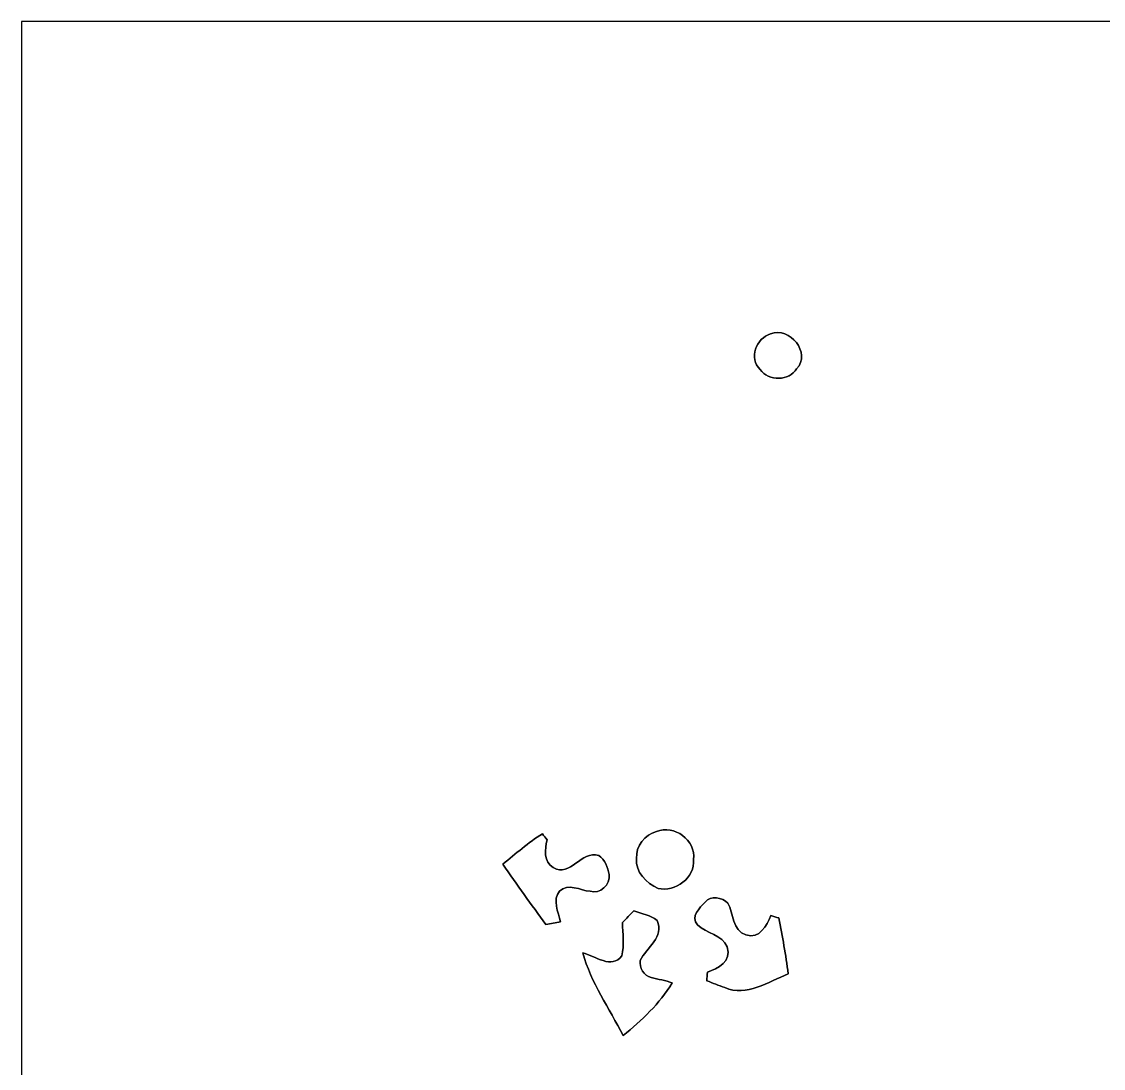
# Model space of a CAD drawing. Header units: centimetres. Extents: x -16.8 to 16.8, y -16.7 to 16.7.
# Drawn here: x -16.77 to 0.26, y 0.18 to 16.67 of the extents above; entities that cross this region are included whole.
import ezdxf

# ---------------------------------------------------------------- set-up
doc = ezdxf.new("R2010")
doc.units = ezdxf.units.CM
doc.header["$MEASUREMENT"] = 0
doc.layers.add('Layer 1', color=7, linetype='Continuous')

msp = doc.modelspace()

# ---------------------------------------------------------------- linework, layer by layer
at = {"layer": 'Layer 1', "color": 7}
for points, knots in [([(-16.77458, 16.66875), (-16.77458, 16.66875), (16.77458, 16.66875), (16.77458, 16.66875), (16.77458, 16.66875), (16.77458, 16.66875), (16.77458, -16.66875), (16.77458, -16.66875), (16.77458, -16.66875), (16.77458, -16.66875), (-16.77458, -16.66875), (-16.77458, -16.66875), (-16.77458, -16.66875), (-16.77458, -16.66875), (-16.77458, 16.66875), (-16.77458, 16.66875), (-16.77458, 16.66875), (-16.77458, 16.66875), (-16.77458, 16.66875), (-16.77458, 16.66875)], [0, 0, 0, 0, 0.16666667, 0.16666667, 0.16666667, 0.16666667, 0.33333333, 0.33333333, 0.33333333, 0.33333333, 0.5, 0.5, 0.5, 0.5, 0.66666667, 0.66666667, 0.66666667, 0.66666667, 1, 1, 1, 1]), ([(-4.9784, 11.7542), (-4.67819, 11.87238), (-4.33282, 11.45011), (-4.56812, 11.20105), (-4.56812, 11.20105), (-4.68171, 11.00808), (-5.01474, 11.00349), (-5.14174, 11.19117), (-5.14174, 11.19117), (-5.33224, 11.36403), (-5.19994, 11.68294), (-4.9784, 11.7542)], [0, 0, 0, 0, 0.25, 0.25, 0.25, 0.25, 0.5, 0.5, 0.5, 0.5, 1, 1, 1, 1]), ([(-6.77545, 3.91513), (-6.49746, 4.03049), (-6.14998, 3.77402), (-6.19125, 3.47486), (-6.19125, 3.47486), (-6.16232, 3.18382), (-6.48264, 2.95875), (-6.75076, 3.01766), (-6.75076, 3.01766), (-6.93491, 3.10092), (-7.11165, 3.27448), (-7.08907, 3.49179), (-7.08907, 3.49179), (-7.10389, 3.68794), (-6.95784, 3.86468), (-6.77545, 3.91513)], [0, 0, 0, 0, 0.2, 0.2, 0.2, 0.2, 0.4, 0.4, 0.4, 0.4, 0.6, 0.6, 0.6, 0.6, 1, 1, 1, 1]), ([(-9.19515, 3.39866), (-8.99195, 3.56376), (-8.79722, 3.74121), (-8.5725, 3.87738), (-8.5725, 3.87738), (-8.54745, 3.84634), (-8.52241, 3.81494), (-8.49701, 3.78389), (-8.49701, 3.78389), (-8.53652, 3.63502), (-8.55557, 3.43853), (-8.40105, 3.3468), (-8.40105, 3.3468), (-8.13506, 3.18699), (-7.96114, 3.62162), (-7.68385, 3.53766), (-7.68385, 3.53766), (-7.58543, 3.47063), (-7.54592, 3.34998), (-7.52263, 3.23885), (-7.52263, 3.23885), (-7.49406, 3.07975), (-7.6648, 2.91888), (-7.82214, 2.97427), (-7.82214, 2.97427), (-7.97384, 2.9845), (-8.17139, 3.11009), (-8.30121, 2.97462), (-8.30121, 2.97462), (-8.41728, 2.83704), (-8.32309, 2.64548), (-8.28463, 2.49273), (-8.28463, 2.49273), (-8.36189, 2.47862), (-8.4388, 2.4638), (-8.5157, 2.44898), (-8.5157, 2.44898), (-8.74571, 2.76331), (-8.97749, 3.07587), (-9.19515, 3.39866)], [0, 0, 0, 0, 0.09090909, 0.09090909, 0.09090909, 0.09090909, 0.18181818, 0.18181818, 0.18181818, 0.18181818, 0.27272727, 0.27272727, 0.27272727, 0.27272727, 0.36363636, 0.36363636, 0.36363636, 0.36363636, 0.45454545, 0.45454545, 0.45454545, 0.45454545, 0.54545455, 0.54545455, 0.54545455, 0.54545455, 0.63636364, 0.63636364, 0.63636364, 0.63636364, 0.72727273, 0.72727273, 0.72727273, 0.72727273, 0.81818182, 0.81818182, 0.81818182, 0.81818182, 1, 1, 1, 1]), ([(-6.01063, 2.80035), (-5.92384, 2.91324), (-5.74005, 2.88008), (-5.65044, 2.78694), (-5.65044, 2.78694), (-5.56013, 2.62749), (-5.582, 2.35091), (-5.36681, 2.28776), (-5.36681, 2.28776), (-5.14914, 2.21544), (-5.04261, 2.43346), (-4.97417, 2.59045), (-4.97417, 2.59045), (-4.93289, 2.5781), (-4.89197, 2.56575), (-4.85034, 2.55305), (-4.85034, 2.55305), (-4.79072, 2.26166), (-4.73886, 1.96885), (-4.699, 1.67393), (-4.699, 1.67393), (-5.01121, 1.54834), (-5.35517, 1.30669), (-5.69983, 1.45697), (-5.69983, 1.45697), (-5.79579, 1.48872), (-5.88963, 1.52576), (-5.98276, 1.56457), (-5.98276, 1.56457), (-5.97994, 1.60937), (-5.97711, 1.65382), (-5.97429, 1.69792), (-5.97429, 1.69792), (-5.80743, 1.76142), (-5.58236, 1.86372), (-5.66385, 2.09621), (-5.66385, 2.09621), (-5.73723, 2.29164), (-5.99334, 2.30858), (-6.13022, 2.4444), (-6.13022, 2.4444), (-6.24628, 2.57422), (-6.09494, 2.71321), (-6.01063, 2.80035)], [0, 0, 0, 0, 0.08333333, 0.08333333, 0.08333333, 0.08333333, 0.16666667, 0.16666667, 0.16666667, 0.16666667, 0.25, 0.25, 0.25, 0.25, 0.33333333, 0.33333333, 0.33333333, 0.33333333, 0.41666667, 0.41666667, 0.41666667, 0.41666667, 0.5, 0.5, 0.5, 0.5, 0.58333333, 0.58333333, 0.58333333, 0.58333333, 0.66666667, 0.66666667, 0.66666667, 0.66666667, 0.75, 0.75, 0.75, 0.75, 0.83333333, 0.83333333, 0.83333333, 0.83333333, 1, 1, 1, 1]), ([(-7.1307, 2.66771), (-7.00969, 2.61655), (-6.86435, 2.60279), (-6.76522, 2.51107), (-6.76522, 2.51107), (-6.6481, 2.25848), (-6.93067, 2.08174), (-7.03474, 1.88278), (-7.03474, 1.88278), (-7.04497, 1.76989), (-6.97689, 1.64218), (-6.86118, 1.61396), (-6.86118, 1.61396), (-6.75146, 1.58009), (-6.63363, 1.57551), (-6.52745, 1.52894), (-6.52745, 1.52894), (-6.72677, 1.20509), (-7.00793, 0.93945), (-7.30074, 0.70062), (-7.30074, 0.70062), (-7.51981, 1.13136), (-7.80556, 1.53529), (-7.9375, 2.00413), (-7.9375, 2.00413), (-7.74488, 1.95862), (-7.47324, 1.73602), (-7.32261, 1.95827), (-7.32261, 1.95827), (-7.27393, 2.12549), (-7.31132, 2.30752), (-7.31061, 2.48073), (-7.31061, 2.48073), (-7.25064, 2.54317), (-7.19067, 2.60526), (-7.1307, 2.66771)], [0, 0, 0, 0, 0.1, 0.1, 0.1, 0.1, 0.2, 0.2, 0.2, 0.2, 0.3, 0.3, 0.3, 0.3, 0.4, 0.4, 0.4, 0.4, 0.5, 0.5, 0.5, 0.5, 0.6, 0.6, 0.6, 0.6, 0.7, 0.7, 0.7, 0.7, 0.8, 0.8, 0.8, 0.8, 1, 1, 1, 1])]:
    msp.add_open_spline(points, degree=3, knots=knots, dxfattribs=at)
at = {"layer": 'Layer 1', "color": 252}
for points, knots in [([(-4.9784, 11.7542), (-5.19994, 11.68294), (-5.33224, 11.36403), (-5.14174, 11.19117), (-5.14174, 11.19117), (-5.01474, 11.00349), (-4.68171, 11.00808), (-4.56812, 11.20105), (-4.56812, 11.20105), (-4.33282, 11.45011), (-4.67819, 11.87238), (-4.9784, 11.7542), (-4.9784, 11.7542), (-4.9784, 11.7542), (-4.9784, 11.7542), (-4.9784, 11.7542)], [0, 0, 0, 0, 0.2, 0.2, 0.2, 0.2, 0.4, 0.4, 0.4, 0.4, 0.6, 0.6, 0.6, 0.6, 1, 1, 1, 1]), ([(-6.77545, 3.91513), (-6.95784, 3.86468), (-7.10389, 3.68794), (-7.08907, 3.49179), (-7.08907, 3.49179), (-7.11165, 3.27448), (-6.93491, 3.10092), (-6.75076, 3.01766), (-6.75076, 3.01766), (-6.48264, 2.95875), (-6.16232, 3.18382), (-6.19125, 3.47486), (-6.19125, 3.47486), (-6.14998, 3.77402), (-6.49746, 4.03049), (-6.77545, 3.91513), (-6.77545, 3.91513), (-6.77545, 3.91513), (-6.77545, 3.91513), (-6.77545, 3.91513)], [0, 0, 0, 0, 0.16666667, 0.16666667, 0.16666667, 0.16666667, 0.33333333, 0.33333333, 0.33333333, 0.33333333, 0.5, 0.5, 0.5, 0.5, 0.66666667, 0.66666667, 0.66666667, 0.66666667, 1, 1, 1, 1]), ([(-9.19515, 3.39866), (-8.97749, 3.07587), (-8.74571, 2.76331), (-8.5157, 2.44898), (-8.5157, 2.44898), (-8.4388, 2.4638), (-8.36189, 2.47862), (-8.28463, 2.49273), (-8.28463, 2.49273), (-8.32309, 2.64548), (-8.41728, 2.83704), (-8.30121, 2.97462), (-8.30121, 2.97462), (-8.17139, 3.11009), (-7.97384, 2.9845), (-7.82214, 2.97427), (-7.82214, 2.97427), (-7.6648, 2.91888), (-7.49406, 3.07975), (-7.52263, 3.23885), (-7.52263, 3.23885), (-7.54592, 3.34998), (-7.58543, 3.47063), (-7.68385, 3.53766), (-7.68385, 3.53766), (-7.96114, 3.62162), (-8.13506, 3.18699), (-8.40105, 3.3468), (-8.40105, 3.3468), (-8.55557, 3.43853), (-8.53652, 3.63502), (-8.49701, 3.78389), (-8.49701, 3.78389), (-8.52241, 3.81494), (-8.54745, 3.84634), (-8.5725, 3.87738), (-8.5725, 3.87738), (-8.79722, 3.74121), (-8.99195, 3.56376), (-9.19515, 3.39866), (-9.19515, 3.39866), (-9.19515, 3.39866), (-9.19515, 3.39866), (-9.19515, 3.39866)], [0, 0, 0, 0, 0.08333333, 0.08333333, 0.08333333, 0.08333333, 0.16666667, 0.16666667, 0.16666667, 0.16666667, 0.25, 0.25, 0.25, 0.25, 0.33333333, 0.33333333, 0.33333333, 0.33333333, 0.41666667, 0.41666667, 0.41666667, 0.41666667, 0.5, 0.5, 0.5, 0.5, 0.58333333, 0.58333333, 0.58333333, 0.58333333, 0.66666667, 0.66666667, 0.66666667, 0.66666667, 0.75, 0.75, 0.75, 0.75, 0.83333333, 0.83333333, 0.83333333, 0.83333333, 1, 1, 1, 1]), ([(-6.01063, 2.80035), (-6.09494, 2.71321), (-6.24628, 2.57422), (-6.13022, 2.4444), (-6.13022, 2.4444), (-5.99334, 2.30858), (-5.73723, 2.29164), (-5.66385, 2.09621), (-5.66385, 2.09621), (-5.58236, 1.86372), (-5.80743, 1.76142), (-5.97429, 1.69792), (-5.97429, 1.69792), (-5.97711, 1.65382), (-5.97994, 1.60937), (-5.98276, 1.56457), (-5.98276, 1.56457), (-5.88963, 1.52576), (-5.79579, 1.48872), (-5.69983, 1.45697), (-5.69983, 1.45697), (-5.35517, 1.30669), (-5.01121, 1.54834), (-4.699, 1.67393), (-4.699, 1.67393), (-4.73886, 1.96885), (-4.79072, 2.26166), (-4.85034, 2.55305), (-4.85034, 2.55305), (-4.89197, 2.56575), (-4.93289, 2.5781), (-4.97417, 2.59045), (-4.97417, 2.59045), (-5.04261, 2.43346), (-5.14914, 2.21544), (-5.36681, 2.28776), (-5.36681, 2.28776), (-5.582, 2.35091), (-5.56013, 2.62749), (-5.65044, 2.78694), (-5.65044, 2.78694), (-5.74005, 2.88008), (-5.92384, 2.91324), (-6.01063, 2.80035), (-6.01063, 2.80035), (-6.01063, 2.80035), (-6.01063, 2.80035), (-6.01063, 2.80035)], [0, 0, 0, 0, 0.07692308, 0.07692308, 0.07692308, 0.07692308, 0.15384615, 0.15384615, 0.15384615, 0.15384615, 0.23076923, 0.23076923, 0.23076923, 0.23076923, 0.30769231, 0.30769231, 0.30769231, 0.30769231, 0.38461538, 0.38461538, 0.38461538, 0.38461538, 0.46153846, 0.46153846, 0.46153846, 0.46153846, 0.53846154, 0.53846154, 0.53846154, 0.53846154, 0.61538462, 0.61538462, 0.61538462, 0.61538462, 0.69230769, 0.69230769, 0.69230769, 0.69230769, 0.76923077, 0.76923077, 0.76923077, 0.76923077, 0.84615385, 0.84615385, 0.84615385, 0.84615385, 1, 1, 1, 1]), ([(-7.1307, 2.66771), (-7.19067, 2.60526), (-7.25064, 2.54317), (-7.31061, 2.48073), (-7.31061, 2.48073), (-7.31132, 2.30752), (-7.27393, 2.12549), (-7.32261, 1.95827), (-7.32261, 1.95827), (-7.47324, 1.73602), (-7.74488, 1.95862), (-7.9375, 2.00413), (-7.9375, 2.00413), (-7.80556, 1.53529), (-7.51981, 1.13136), (-7.30074, 0.70062), (-7.30074, 0.70062), (-7.00793, 0.93945), (-6.72677, 1.20509), (-6.52745, 1.52894), (-6.52745, 1.52894), (-6.63363, 1.57551), (-6.75146, 1.58009), (-6.86118, 1.61396), (-6.86118, 1.61396), (-6.97689, 1.64218), (-7.04497, 1.76989), (-7.03474, 1.88278), (-7.03474, 1.88278), (-6.93067, 2.08174), (-6.6481, 2.25848), (-6.76522, 2.51107), (-6.76522, 2.51107), (-6.86435, 2.60279), (-7.00969, 2.61655), (-7.1307, 2.66771), (-7.1307, 2.66771), (-7.1307, 2.66771), (-7.1307, 2.66771), (-7.1307, 2.66771)], [0, 0, 0, 0, 0.09090909, 0.09090909, 0.09090909, 0.09090909, 0.18181818, 0.18181818, 0.18181818, 0.18181818, 0.27272727, 0.27272727, 0.27272727, 0.27272727, 0.36363636, 0.36363636, 0.36363636, 0.36363636, 0.45454545, 0.45454545, 0.45454545, 0.45454545, 0.54545455, 0.54545455, 0.54545455, 0.54545455, 0.63636364, 0.63636364, 0.63636364, 0.63636364, 0.72727273, 0.72727273, 0.72727273, 0.72727273, 0.81818182, 0.81818182, 0.81818182, 0.81818182, 1, 1, 1, 1])]:
    msp.add_open_spline(points, degree=3, knots=knots, dxfattribs=at)

doc.saveas('drawing.dxf')
